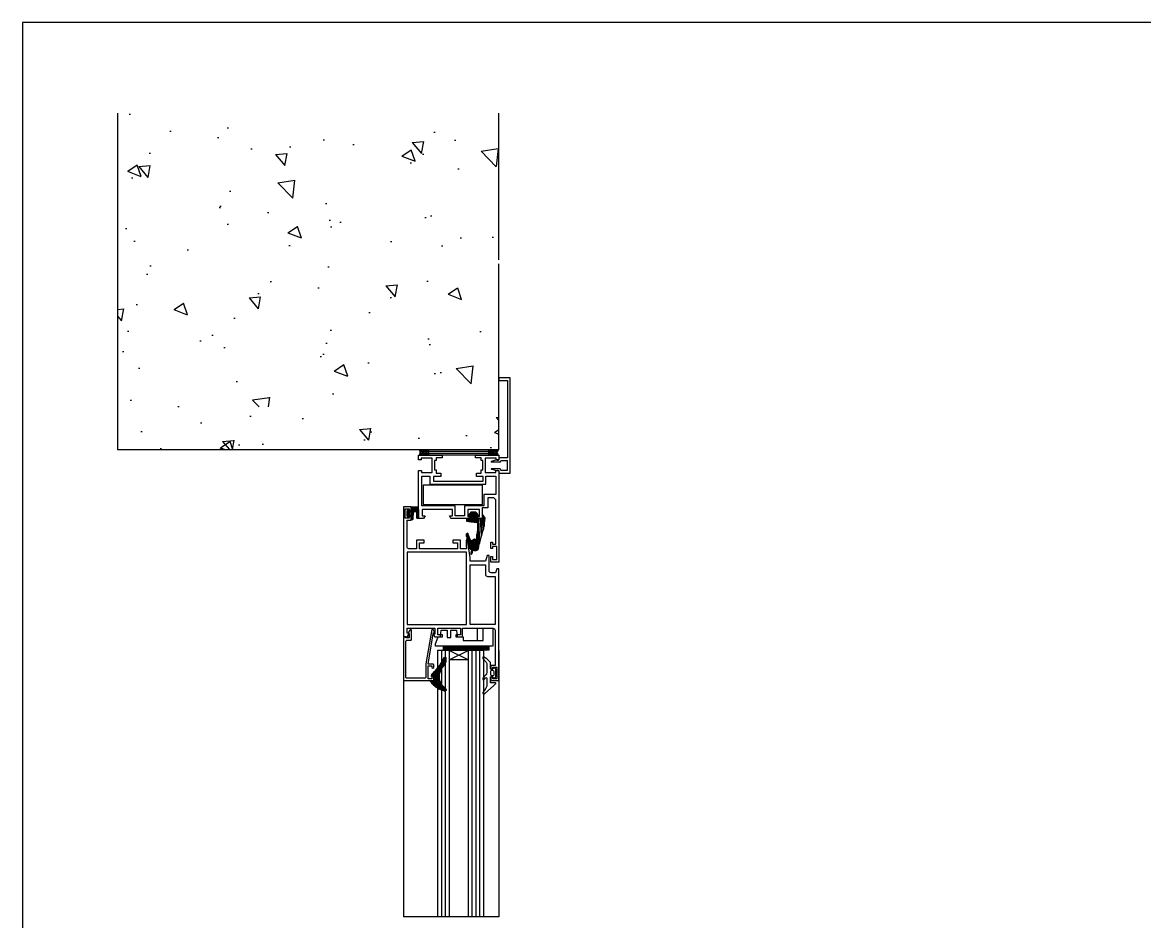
# Model space of a CAD drawing. Header units: millimetres. Extents: x 128.98 to 130.52, y 96.54 to 97.67.
# Drawn here: x 128.976 to 129.565, y 97.199 to 97.671 of the extents above; entities that cross this region are included whole.
import ezdxf

# ---------------------------------------------------------------- set-up
doc = ezdxf.new("R2010")
doc.units = ezdxf.units.MM
doc.linetypes.add('CENTER', pattern=[2, 1.25, -0.25, 0.25, -0.25])
for name, color, linetype in [('ACCES', 1, 'Continuous'), ('JOINT', 3, 'Continuous'), ('PARC', 8, 'Continuous'), ('PROFIL', 7, 'Continuous')]:
    doc.layers.add(name, color=color, linetype=linetype)
doc.styles.add('2', font='SCRIPTC.SHX', dxfattribs={"height": 0.2})
doc.styles.add('ROMANS', font='romans')

# ---------------------------------------------------------------- blocks, each defined once
blk = doc.blocks.new('AR')
for p, q in [((-9.84, 20.2), (-9.84, 17.7)), ((-8.09, 20.2), (-9.84, 20.2)), ((-8.09, 17.7), (-9.84, 17.7)), ((-8.09, 20.2), (-8.09, 20.07)), ((-8.09, 17.7), (-8.09, 17.82)), ((-7.84, 19.82), (-5.64, 19.82)), ((-7.84, 18.07), (-5.64, 18.07)), ((-6.99, 20.39), (-5.65, 19.97)), ((-6.99, 17.51), (-5.65, 17.93))]:
    blk.add_line(p, q)
blk.add_lwpolyline([(-6.99, 20.39, -0.480341), (-7.59, 20.37), (-7.59, 20.95), (-10.59, 20.95), (-10.59, -4.05), (-7.59, -4.05), (-7.59, -3.3), (-9.84, -3.3), (-9.84, 16.95), (-7.59, 16.95), (-7.59, 17.53, -0.480341), (-6.99, 17.51)], format="xyb")
for centre, radius, start, end in [((-7.84, 20.07), 0.25, 180, 270), ((-7.84, 17.82), 0.25, 90, 180), ((-5.69, 19.88), 0.1, 0, 71.5651), ((-5.69, 18.02), 0.1, 288.4349, 0), ((-5.64, 19.87), 0.05, 270, 0), ((-5.64, 18.02), 0.05, 0, 90)]:
    blk.add_arc(centre, radius, start, end)
blk = doc.blocks.new('2891000')
at = {"layer": 'JOINT'}
for points in [[(-4.81, -0.97), (-4.06, 0), (0, 0), (0.74, -0.97), (0, -1.7), (0.02, -2.63, 0.437315), (0.24, -2.83), (3.49, -2.83), (4.95, -4.19), (5.45, -4.81), (6.5, -6.44), (6.28, -6.81), (5.62, -6.77), (3.64, -5.1, 0.220218), (2.2, -4.72), (-1.73, -4.73, 0.219129), (-3.01, -5.32), (-3.94, -6.06), (-4.82, -6.79, -0.941913), (-5.44, -6.13), (-4.62, -5.47, 0.575211), (-4.73, -4.76), (-8.53, -4.74, 0.163808), (-10.07, -5.25), (-11.61, -6.2), (-12.28, -6.75, -0.908296), (-13.01, -6.01), (-8.64, -1.03), (-7.66, -0.16, -0.490718), (-7.15, -0.26), (-7.11, -2.83), (-4.27, -2.83, 0.400714), (-4.06, -2.63), (-4.06, -1.7), (-4.81, -0.97)], [(-2.71, -0.87), (-1.39, -0.87, -0.351446), (-0.77, -1.37), (-0.75, -2.21, -0.374324), (-1.24, -2.79), (-2.71, -2.81, -0.372254), (-3.3, -2.31), (-3.31, -1.47, -0.421985), (-2.71, -0.87, -0.986857)]]:
    blk.add_lwpolyline(points, format="xyb", dxfattribs=at)
blk = doc.blocks.new('2273000')
at = {"layer": 'PARC'}
blk.add_lwpolyline([(8.94, 24.69), (6.84, 24.69), (8.94, 24.69), (8.94, 26.39), (8.44, 26.39), (8.44, 27.69), (31.15, 27.69), (31.44, 27.4), (31.44, 12.09), (31.15, 11.79), (29.55, 11.79), (29.27, 12.29), (29.55, 12.79), (30.44, 12.79), (30.44, 14.69), (23.74, 14.69), (23.74, 12.79), (24.63, 12.79), (24.92, 12.29), (24.63, 11.79), (23.04, 11.79), (22.74, 12.09), (22.74, 14.69), (6.84, 11.99), (6.86, 11), (6.67, 10.94), (5.06, 11.98), (4.57, 12.39), (4.7, 12.85), (22.64, 15.89), (29.85, 15.89), (30.14, 16.19), (30.14, 26.1), (29.85, 26.39), (10.83, 26.39), (10.24, 25.81), (10.24, 23.69), (9.95, 23.39), (5.02, 23.39), (4.7, 23.75), (4.75, 24.15), (5, 24.33), (6.44, 25.27), (6.84, 24.69)], dxfattribs=at)
blk = doc.blocks.new('2895')
at = {"layer": 'JOINT', "color": 3, "linetype": 'Continuous'}
mesh = blk.add_polyface(dxfattribs=at)
corners = [(5.11, -9.75), (5.35, -9.74), (4.95, -9.74), (5.35, -9.74), (4.93, -9.74), (-9.95, -9.74), (5.36, -9.73), (4.87, -9.73), (-9.94, -9.73), (-11.53, -9.73), (5.36, -9.72), (4.81, -9.72), (-9.92, -9.72), (-11.8, -9.72), (5.37, -9.72), (4.78, -9.72), (-9.91, -9.72), (-11.8, -9.72), (5.53, -9.6), (4.65, -9.6), (-9.56, -9.6), (-11.93, -9.6), (5.53, -9.58), (4.64, -9.58), (-9.52, -9.58), (-11.94, -9.58), (5.62, -9.42), (4.48, -9.42), (-9.07, -9.42), (-12.03, -9.42), (5.62, -9.4), (4.45, -9.4), (-9.01, -9.4), (-12.05, -9.4), (5.63, -9.33), (4.38, -9.33), (-8.81, -9.33), (-12.05, -9.33), (5.66, -9.14), (4.19, -9.14), (-8.47, -9.14), (-12.05, -9.14), (5.65, -9.1), (4.15, -9.1), (-8.4, -9.1), (-12.05, -9.1), (5.53, -8.73), (3.77, -8.73), (-7.74, -8.73), (-11.77, -8.73), (5.49, -8.61), (3.65, -8.61), (-7.52, -8.61), (-11.62, -8.61), (5.42, -8.4), (3.43, -8.4), (-7.25, -8.4), (-11.36, -8.4), (5.32, -8.11), (3.13, -8.11), (-6.86, -8.11), (-10.83, -8.11), (5.2, -7.78), (2.66, -7.78), (-6.43, -7.78), (-10.24, -7.78), (5.19, -7.73), (2.59, -7.73), (-6.37, -7.73), (-10.15, -7.73), (5.14, -7.61), (2.41, -7.61), (-6.21, -7.61), (-9.9, -7.61), (5.06, -7.37), (2.08, -7.37), (-5.81, -7.37), (-9.43, -7.37), (4.95, -7.09), (1.58, -7.09), (-5.33, -7.09), (-8.88, -7.09), (4.87, -6.87), (1.2, -6.87), (-4.95, -6.87), (-8.53, -6.87), (4.77, -6.59), (0.7, -6.59), (-4.15, -6.59), (-8.08, -6.59), (4.7, -6.39), (0.03, -6.39), (-3.61, -6.39), (-7.77, -6.39), (4.68, -6.35), (-0.11, -6.35), (-3.49, -6.35), (-7.72, -6.35), (4.64, -6.22), (-0.56, -6.22), (-2.02, -6.22), (-7.57, -6.22), (4.55, -5.99), (-7.3, -5.99), (4.09, -5.21), (-6.38, -5.21), (3.64, -4.44), (-5.4, -4.44), (3.57, -4.36), (-5.29, -4.36), (2.85, -3.51), (-4.41, -3.51), (-1.87, -3.43), (0.35, -3.43), (2.78, -3.43), (-4.3, -3.43), (-1.87, -3.08), (0.35, -3.08), (2.48, -3.08), (-3.87, -3.08), (-1.87, -2.89), (0.35, -2.89), (2.26, -2.89), (-3.62, -2.89), (-1.87, -2.38), (0.35, -2.38), (1.69, -2.38), (-3.06, -2.38), (-1.87, -2.2), (0.35, -2.2), (1.48, -2.2), (-2.41, -2.2), (0.35, -2.09), (1.36, -2.09), (-1.87, -2.09), (0.35, -1.56), (0.75, -1.56), (0.44, -1.42), (0.6, -1.42)]
mesh.append_faces([[corners[k] for k in face] for face in [(136, 135, 137, 138)]], dxfattribs={"vtx0": -1, "color": 3})
mesh.append_faces([[corners[k] for k in face] for face in [(0, 0, 2, 1), (1, 2, 4, 3), (3, 4, 7, 6), (5, 5, 9, 8), (6, 7, 11, 10), (8, 9, 13, 12), (10, 11, 15, 14), (12, 13, 17, 16), (14, 15, 19, 18), (16, 17, 21, 20), (18, 19, 23, 22), (20, 21, 25, 24), (22, 23, 27, 26), (24, 25, 29, 28), (26, 27, 31, 30), (28, 29, 33, 32), (30, 31, 35, 34), (32, 33, 37, 36), (34, 35, 39, 38), (36, 37, 41, 40), (38, 39, 43, 42), (40, 41, 45, 44), (42, 43, 47, 46), (44, 45, 49, 48), (46, 47, 51, 50), (48, 49, 53, 52), (50, 51, 55, 54), (52, 53, 57, 56), (54, 55, 59, 58), (56, 57, 61, 60), (58, 59, 63, 62), (60, 61, 65, 64), (62, 63, 67, 66), (64, 65, 69, 68), (66, 67, 71, 70), (68, 69, 73, 72), (70, 71, 75, 74), (72, 73, 77, 76), (74, 75, 79, 78), (76, 77, 81, 80), (78, 79, 83, 82), (80, 81, 85, 84), (82, 83, 87, 86), (84, 85, 89, 88), (86, 87, 91, 90), (88, 89, 93, 92), (90, 91, 95, 94), (92, 93, 97, 96), (94, 95, 99, 98), (96, 97, 101, 100), (98, 101, 103, 102), (102, 103, 105, 104), (104, 105, 107, 106), (106, 107, 109, 108), (108, 109, 111, 110), (110, 111, 115, 114), (114, 113, 117, 118), (112, 115, 119, 116), (118, 117, 121, 122), (116, 119, 123, 120), (122, 121, 125, 126), (120, 123, 127, 124), (126, 125, 129, 130), (124, 127, 131, 128), (130, 129, 132, 133), (128, 131, 134, 134), (133, 132, 135, 136)]], dxfattribs={"vtx0": -1, "vtx2": -1, "color": 3})
mesh.append_faces([[corners[k] for k in face] for face in [(99, 100), (113, 112)]], dxfattribs={"vtx1": -1, "color": 3})
blk = doc.blocks.new('8070A000')
at = {"layer": 'PROFIL'}
for points in [[(69.19, -16.83), (69.2, -20.1), (73.7, -20.1), (73.7, -24.1), (72.2, -24.1), (72.2, -21.6), (69.2, -21.6), (69.2, -41.6), (72.2, -41.6), (72.2, -39.1), (73.7, -39.1), (73.7, -43.1), (69.2, -43.1), (69.2, -47.1, 0.414214), (70.2, -48.1), (84.2, -48.1), (84.2, -45.9), (86.2, -45.9), (86.2, -46.9), (85.2, -46.9), (85.2, -49), (90.2, -49), (90.2, -46.9), (89.2, -46.9), (89.2, -45.9), (91.2, -45.9), (91.2, -50), (23, -50), (23, -48.1), (24.9, -47), (24.9, -48.1), (27.5, -48.1), (27.5, -33.5), (24.9, -33.5), (24.9, -34.6), (23, -33.5), (23, -29.5), (24, -29.5), (24, -32), (27.5, -32), (27.5, -20), (24, -20), (24, -22.5), (23, -22.5), (23, -19), (27.5, -19), (27.5, -2.93, 0.414214), (26.5, -1.93), (8, -1.93), (8, -4.1), (6, -4.1), (6, -3.1), (7, -3.1), (7, -1), (1, -1), (1, -3.1), (2, -3.1), (2, -4.1), (0, -4.1), (0, 0), (58.6, 0), (58.6, -1), (56.6, -1.73), (56.6, -4.03, 0.414214), (57.6, -5.03), (65.6, -5.03), (65.6, -6.03), (62.6, -6.98), (62.6, -14.93), (64.6, -14.93), (73.7, -16.43), (73.7, -17.1), (70.76, -17.1)], [(54.7, -5.93), (54.7, -1.93), (29.4, -1.93), (29.4, -14.93), (60.7, -14.93), (60.7, -6.93), (55.7, -6.93, -0.414214)]]:
    blk.add_lwpolyline(points, format="xyb", close=True, dxfattribs=at)
blk.add_lwpolyline([(29.4, -48.1), (29.4, -16.83), (67.3, -16.83), (67.3, -48.1)], close=True, dxfattribs=at)
blk = doc.blocks.new('2562000')
blk.add_lwpolyline([(-10, -31), (-10, 0), (0, 0), (0, -31)], close=True)
blk = doc.blocks.new('8050000')
at = {"layer": 'PROFIL'}
blk.add_lwpolyline([(-14.21, 37.9), (-12.47, 37.9), (-12.47, 38.75), (-13.49, 38.75), (-13.49, 40.47), (9.85, 40.47), (10.85, 39.47), (10.85, 36.26), (5.61, 36.26), (5.61, 33.32), (-0.06, 33.32), (-0.06, 30.65), (1.07, 30.65), (1.07, 31.95), (4.76, 31.95), (4.76, 25.82), (1.09, 25.82), (1.09, 26.68), (-0.06, 26.68), (-0.06, 16.82), (1.44, 16.18), (1.44, 17.82), (4.76, 17.82), (4.76, 1.87), (1.44, 1.87), (1.44, 3.41), (-0.06, 2.6), (-0.06, 0), (25.16, 0), (25.16, 1.53), (24.14, 1.53), (24.14, 7.15), (31.62, 7.15), (31.62, 1.36), (30.72, 1.36), (30.72, 0), (33.14, 0), (33.14, 12.26), (31.79, 12.26), (31.79, 9.19), (30.43, 9.19), (30.43, 8.34), (25.5, 8.34), (25.5, 9.19), (23.8, 9.19), (23.8, 11.58), (22.09, 11.58), (22.09, 7.83), (19.58, 7.83), (19.58, 33.83), (22.09, 33.83), (22.09, 30.42), (23.8, 30.42), (23.8, 32.81), (25.5, 32.81), (25.5, 33.66), (30.43, 33.66), (30.43, 32.81), (31.79, 32.81), (31.79, 29.74), (33.14, 29.74), (33.14, 42), (30.72, 42), (30.72, 40.64), (31.62, 40.64), (31.62, 34.85), (24.14, 34.85), (24.14, 40.47), (25.16, 40.47), (25.16, 42), (-22.86, 42), (-22.86, 37.9), (-19.96, 37.9), (-19.96, 38.78), (-21.5, 38.78), (-21.5, 41), (-14.68, 41), (-14.68, 38.75), (-15.82, 38.75), (-15.82, 37.9), (-13.49, 37.9)], dxfattribs=at)
blk.add_lwpolyline([(12.6, 40.47), (12.6, 34.17), (6.64, 34.17), (6.64, 24.12), (1.47, 24.12), (1.47, 19.18), (6.64, 19.18), (6.64, 1.7), (22.26, 1.7), (22.26, 5.79), (18.04, 5.79), (18.04, 35.19), (22.26, 35.19), (22.26, 40.47)], close=True, dxfattribs=at)
blk.add_blockref('2562000', (17.39, 33.43))
blk = doc.blocks.new('2644000')
at = {"layer": 'ACCES'}
for p, q in [((-11.41, -3.67), (-11.41, -27.67)), ((-9.41, -3.67), (-11.41, -3.67)), ((-10.91, -3.67), (-10.91, -27.67)), ((-10.41, -3.67), (-10.41, -27.67)), ((-9.91, -3.67), (-9.91, -27.67)), ((-9.41, -27.67), (-11.41, -27.67))]:
    blk.add_line(p, q, dxfattribs=at)
blk.add_lwpolyline([(-6.41, -9.57), (0.09, -9.57), (0.09, -1.67), (-9.41, -1.67), (-9.41, -31.67), (-8.22, -31.67), (-4.41, -30.32), (-4.41, -28.97), (-0.91, -28.72), (-0.91, -25.62), (-4.91, -25.62), (-4.91, -23.62), (-0.91, -23.62), (-0.91, -20.62), (-4.41, -20.37), (-4.41, -17.17), (-6.41, -17.17), (-6.41, -6.67), (0.09, -6.67)], dxfattribs=at)
blk = doc.blocks.new('2343000')
at = {"color": 3, "linetype": 'Continuous', "const_width": 0.5}
blk.add_lwpolyline([(0, 0), (0, 0)], dxfattribs=at)
at = {"layer": 'JOINT', "color": 3, "linetype": 'Continuous'}
blk.add_3dface([(6.13, 5.7), (4.63, 5.7), (4.63, 7.2), (6.13, 7.2)], dxfattribs=at)
mesh = blk.add_polyface(dxfattribs=at)
corners = [(7.89, 1.82), (3.26, 1.82), (7.89, 1.84), (3.26, 1.84), (2.42, 1.84), (2.03, 1.84), (7.89, 2.82), (3.26, 2.82), (2.7, 2.82), (2.03, 2.82), (3.26, 2.83), (2.7, 2.83), (2.03, 2.83), (4.26, 2.83), (3.26, 3.54), (2.91, 3.54), (2.03, 3.54), (4.26, 3.54), (2.03, 4.35), (4.26, 4.35), (2.03, 4.94), (8.48, 4.94), (2.03, 5.7), (3.95, 5.7), (6.8, 5.7), (8.48, 5.7), (3.95, 6.7), (6.8, 6.7), (3.4, 7.13), (7.36, 7.13), (3.4, 7.41), (7.36, 7.41), (4.23, 8), (6.53, 8)]
mesh.append_faces([[corners[k] for k in face] for face in [(21, 20, 22, 25), (31, 30, 32, 33)]], dxfattribs={"vtx0": -1, "color": 3})
mesh.append_faces([[corners[k] for k in face] for face in [(2, 3, 7, 6), (6, 7, 10, 13), (8, 9, 12, 11), (13, 10, 14, 17), (11, 12, 16, 15), (17, 16, 18, 19), (19, 18, 20, 21), (24, 23, 26, 27), (27, 26, 28, 29), (29, 28, 30, 31)]], dxfattribs={"vtx0": -1, "vtx2": -1, "color": 3})
mesh.append_faces([[corners[k] for k in face] for face in [(14, 15)]], dxfattribs={"vtx1": -1, "color": 3})
mesh.append_faces([[corners[k] for k in face] for face in [(0, 1, 3, 2), (4, 5, 9, 8)]], dxfattribs={"vtx2": -1, "color": 3})
blk = doc.blocks.new('2902000')
at = {"layer": 'JOINT', "color": 3, "linetype": 'Continuous'}
blk.add_3dface([(1.73, -3.49), (1.73, -1.59), (4.23, -1.59), (4.23, -3.49)], dxfattribs=at)
mesh = blk.add_polyface(dxfattribs=at)
corners = [(2.25, 3.71), (-1.91, 3.16), (3.93, 2.61), (-2.98, 2.88), (3.74, 2.33), (-3.43, 2.76), (1.47, 2.21), (-6.31, 2), (1.28, 1.44), (-7.03, 1.81), (1.98, 1.26), (-10.98, 0.77), (1.98, 0.21), (3.51, 0.21), (3.76, 0.21), (-13.18, 0.19), (1.98, -0.55), (3.09, -0.55), (4.47, -0.37), (-13.52, 0.1), (4.58, -0.46), (-0.01, 0.1), (-13.89, 0), (4.7, -0.56), (0, 0), (-0.91, 0), (-14.21, -0.19), (4.93, -0.75), (0.02, -0.19), (-2.61, -0.19), (5.43, -1.15), (0.07, -0.59), (-6.29, -0.59), (-14.44, -0.59), (5.43, -1.15), (0.07, -0.59), (-6.29, -0.59), (-14.44, -0.59), (5.43, -1.47), (0.11, -0.91), (-9.12, -0.91), (-14.56, -0.91), (5.43, -1.53), (0.12, -0.97), (-9.1, -0.97), (-14.59, -0.97), (5.43, -1.95), (0.17, -1.39), (-8.97, -1.39), (-14.65, -1.39), (5.43, -2.46), (0.23, -1.91), (-8.81, -1.91), (-14.65, -1.91), (5.43, -2.71), (0.26, -2.15), (-8.74, -2.15), (-14.6, -2.15), (5.43, -2.84), (0.28, -2.28), (-8.85, -2.28), (-14.57, -2.28), (5.43, -3.3), (0.34, -2.74), (-9.2, -2.74), (-14.65, -2.74), (5.43, -3.62), (0.38, -3.06), (-9.36, -2.89), (-14.91, -2.9), (5.43, -3.67), (0.38, -3.12), (-9.4, -2.94), (-14.38, -2.94), (-14.98, -2.91), (5.43, -3.76), (0.39, -3.2), (-9.46, -3.02), (-14.37, -3.02), (-14.47, -3.02), (-15.23, -3.04), (5.09, -4.04), (0.43, -3.48), (-9.65, -3.3), (-14.33, -3.3), (-14.69, -3.26), (-15.56, -3.14), (5.05, -4.07), (0.43, -3.51), (-9.68, -3.33), (-14.32, -3.33), (-14.72, -3.29), (-15.83, -3.17), (4.98, -4.13), (0.44, -3.57), (-9.72, -3.39), (-14.3, -3.39), (-14.79, -3.35), (-16.49, -3.31), (4.76, -4.3), (0.46, -3.75), (-9.84, -3.57), (-14.23, -3.57), (-15.07, -3.44), (-16.63, -3.48), (4.76, -4.31), (0.46, -3.75), (-9.84, -3.57), (-14.23, -3.57), (-15.07, -3.44), (-16.63, -3.49), (4.68, -4.37), (0.47, -3.81), (-9.73, -3.63), (-14.2, -3.63), (-15.2, -3.48), (-16.62, -3.55), (4.61, -4.43), (0.48, -3.87), (-9.63, -3.69), (-14.18, -3.69), (-15.55, -3.54), (-16.61, -3.61), (4.56, -4.47), (3.09, -4.47), (1.98, -4.47), (0.48, -3.91), (-9.56, -3.73), (-14.16, -3.73), (-15.78, -3.58), (-16.6, -3.65), (4.39, -4.61), (3.2, -4.61), (1.98, -4.61), (0.5, -4.05), (-9.33, -3.87), (-14.08, -3.87), (-16.58, -3.79), (4.18, -4.78), (3.34, -4.78), (1.98, -4.78), (0.52, -4.22), (-9.05, -4.04), (-13.98, -4.04), (3.76, -5.12), (3.51, -5.12), (1.98, -5.12), (0.56, -4.56), (-8.47, -4.38), (-13.6, -4.38), (1.98, -5.23), (0.57, -4.67), (-8.29, -4.49), (-13.48, -4.49), (1.98, -5.31), (0.58, -4.75), (-8.16, -4.57), (-13.28, -4.57), (1.98, -5.46), (0.6, -4.9), (-7.74, -4.72), (-12.88, -4.72), (1.98, -5.67), (0.67, -5.67), (-7.16, -4.93), (-12.04, -4.93), (1.98, -5.78), (0.68, -5.78), (-6.85, -5.05), (-11.48, -5.05), (1.98, -6.01), (0.71, -6.01), (-6.25, -5.27), (-10.79, -5.27), (-5.76, -5.45), (-10.24, -5.45), (-5.64, -5.66), (-9.23, -5.66), (-5.71, -5.75), (-8.8, -5.75), (-5.9, -6.02), (-7.25, -6.02), (-6.22, -6.2)]
mesh.append_faces([[corners[k] for k in face] for face in [(139, 138, 144, 145), (167, 166, 170, 171)]], dxfattribs={"vtx0": -1, "color": 3})
mesh.append_faces([[corners[k] for k in face] for face in [(0, 0, 2, 1), (1, 2, 4, 3), (3, 4, 6, 5), (5, 6, 8, 7), (7, 8, 10, 9), (9, 10, 12, 11), (11, 12, 16, 15), (15, 18, 20, 19), (19, 21, 25, 22), (21, 20, 23, 24), (22, 25, 29, 26), (24, 23, 27, 28), (26, 29, 32, 33), (28, 27, 30, 31), (33, 32, 36, 37), (31, 30, 34, 35), (37, 36, 40, 41), (35, 34, 38, 39), (41, 40, 44, 45), (39, 38, 42, 43), (45, 44, 48, 49), (43, 42, 46, 47), (49, 48, 52, 53), (47, 46, 50, 51), (53, 52, 56, 57), (51, 50, 54, 55), (57, 56, 60, 61), (55, 54, 58, 59), (61, 60, 64, 65), (59, 58, 62, 63), (65, 64, 68, 69), (63, 62, 66, 67), (69, 68, 72, 74), (67, 66, 70, 71), (74, 73, 79, 80), (73, 72, 77, 78), (71, 70, 75, 76), (80, 79, 85, 86), (78, 77, 83, 84), (76, 75, 81, 82), (86, 85, 91, 92), (84, 83, 89, 90), (82, 81, 87, 88), (92, 91, 97, 98), (90, 89, 95, 96), (88, 87, 93, 94), (98, 97, 103, 104), (96, 95, 101, 102), (94, 93, 99, 100), (104, 103, 109, 110), (102, 101, 107, 108), (100, 99, 105, 106), (110, 109, 115, 116), (108, 107, 113, 114), (106, 105, 111, 112), (116, 115, 121, 122), (114, 113, 119, 120), (112, 111, 117, 118), (122, 121, 129, 130), (120, 119, 127, 128), (118, 117, 123, 126), (130, 129, 137, 137), (128, 127, 135, 136), (126, 125, 133, 134), (124, 123, 131, 132), (136, 135, 142, 143), (134, 133, 140, 141), (132, 131, 138, 139), (143, 142, 148, 149), (141, 140, 146, 147), (149, 148, 152, 153), (147, 146, 150, 151), (153, 152, 156, 157), (151, 150, 154, 155), (157, 156, 160, 161), (155, 154, 158, 159), (161, 160, 164, 165), (159, 158, 162, 163), (165, 164, 168, 169), (163, 162, 166, 167), (169, 168, 172, 173), (173, 172, 174, 175), (175, 174, 176, 177), (177, 176, 178, 179), (179, 178, 180, 181), (181, 180, 182, 182)]], dxfattribs={"vtx0": -1, "vtx2": -1, "color": 3})
mesh.append_faces([[corners[k] for k in face] for face in [(16, 17), (125, 124)]], dxfattribs={"vtx1": -1, "color": 3})
mesh.append_faces([[corners[k] for k in face] for face in [(13, 14, 18, 17)]], dxfattribs={"vtx2": -1, "color": 3})
mesh = blk.add_polyface(dxfattribs=at)
corners = [(-9.75, -0.87), (-9.34, -1.56), (-13.6, -1.56), (-9.1, -1.99), (-13.86, -1.99), (-9.08, -2.02), (-13.86, -2.02), (-9.33, -2.35), (-13.9, -2.35), (-9.84, -2.96), (-13.66, -2.96), (-13.42, -2.96), (-9.88, -3.02), (-13.65, -3.02), (-13.39, -3.02), (-10.27, -3.54), (-13.13, -3.54), (-12.78, -3.54), (-10.29, -3.56), (-13.12, -3.56), (-12.93, -3.56), (-12.75, -3.56), (-10.29, -3.59), (-13.1, -3.59), (-12.72, -3.59), (-10.29, -3.74), (-12.54, -3.74), (-9.95, -3.99), (-12.26, -3.99), (-9.88, -4.02), (-12.22, -4.02), (-11.83, -4.02), (-9.8, -4.06), (-12.17, -4.06), (-11.77, -4.06), (-9.05, -4.46), (-11.19, -4.46), (-10.83, -4.46), (-9.02, -4.48), (-11.17, -4.48), (-10.81, -4.48), (-8.41, -4.8), (-10.36, -4.8), (-8.08, -4.92), (-10.2, -4.92), (-9.82, -4.92), (-7.76, -5.03), (-10.04, -5.03), (-9.68, -5.03), (-7.15, -5.25), (-9.41, -5.25), (-8.98, -5.25), (-6.87, -5.35), (-9.28, -5.35), (-8.69, -5.35), (-6.79, -5.38), (-8.61, -5.38), (-8.09, -5.38), (-6.47, -5.49), (-8.28, -5.49), (-7.8, -5.49), (-6.44, -5.5), (-7.78, -5.5), (-6.36, -5.62), (-7.48, -5.62), (-6.38, -5.68), (-7.34, -5.68), (-7.14, -5.74), (-6.41, -5.74), (-6.85, -5.83), (-6.56, -5.83)]
mesh.append_faces([[corners[k] for k in face] for face in [(68, 67, 69, 70)]], dxfattribs={"vtx0": -1, "color": 3})
mesh.append_faces([[corners[k] for k in face] for face in [(0, 0, 2, 1), (1, 2, 4, 3), (3, 4, 6, 5), (5, 6, 8, 7), (7, 8, 10, 9), (9, 11, 14, 12), (11, 10, 13, 13), (12, 14, 16, 15), (15, 17, 21, 18), (17, 16, 19, 20), (18, 21, 24, 22), (20, 19, 23, 23), (22, 24, 26, 25), (25, 26, 28, 27), (27, 28, 30, 29), (29, 31, 34, 32), (31, 30, 33, 33), (32, 34, 36, 35), (35, 37, 40, 38), (37, 36, 39, 39), (38, 40, 42, 41), (41, 42, 44, 43), (43, 45, 48, 46), (45, 44, 47, 47), (46, 48, 50, 49), (49, 51, 54, 52), (51, 50, 53, 53), (52, 54, 56, 55), (55, 57, 60, 58), (57, 56, 59, 59), (58, 60, 62, 61), (61, 62, 64, 63), (63, 64, 66, 65), (65, 66, 67, 68)]], dxfattribs={"vtx0": -1, "vtx2": -1, "color": 3})
blk = doc.blocks.new('A$C2DF10163')
h = blk.add_hatch()
h.set_pattern_fill('AR-CONC', color=256, scale=5, style=0)
h.set_pattern_definition([(310, (5093.468, -1544.67), (35.86301, 3.1376), [3.75, -41.25]), (5, (5093.47, -1544.67), (-6.93757, -37.6096), [3, -33]), (259.5486, (5096.457, -1544.408), (28.92547, -34.47198), [3.187, -35.0571]), (313.8158, (5093.47, -1554.67), (53.36205, 8.27595), [5.625, -61.875]), (263.3644, (5097.915, -1553.98), (46.73314, -48.7059), [4.7805, -52.58565]), (8.8158, (5093.47, -1554.67), (46.7331, -48.70593), [4.5, -49.5]), (339, (5098.468, -1552.17), (29.84535, 20.13094), [3.75, -41.25]), (34, (5098.47, -1552.17), (12.16577, -36.2575), [3, -33]), (288.5486, (5100.955, -1550.49), (42.01113, -16.12652), [3.187, -35.0571]), (322.5, (5093.468, -1544.669), (0.607993, -16.644693), [0, -32.6, 0, -33.5, 0, -33.125]), (352.5, (5093.468, -1544.669), (13.153477, -19.720586), [0, -19.1, 0, -31.85, 0, -12.625]), (32.5, (5082.318, -1544.669), (26.691122, 1.127744), [0, -12.5, 0, -39, 0, -51.75]), (42.5, (5077.318, -1544.67), (29.15931, -5.00525), [0, -16.25, 0, -25.9, 0, -36.75])])
h.paths.add_polyline_path([(24.912, 453.319), (24.912, 462.131), (124.912, 462.131), (124.912, 453.319)])
h.paths.add_polyline_path([(24.912, 464.506), (24.912, 502.131), (124.912, 502.131), (124.912, 464.506)])
h.paths.add_polyline_path([(24.912, 504.506), (24.912, 513.319), (24.912, 541.532), (124.912, 541.532), (124.912, 504.506)])
for p, q in [((106.58, 451.819), (106.58, 453.319)), ((122.269, 451.819), (122.269, 453.319)), ((122.269, 452.819), (106.58, 452.819)), ((122.269, 452.319), (106.58, 452.319)), ((122.269, 451.819), (106.58, 451.819)), ((124.832, 451.819), (116.577, 451.819)), ((99.899, 400.629), (99.899, 330.772)), ((108.88, 400.629), (108.88, 330.772)), ((120.88, 400.629), (108.88, 400.629)), ((109.88, 400.629), (109.88, 330.772)), ((110.88, 400.629), (110.88, 330.772)), ((111.88, 400.629), (111.88, 330.772)), ((116.88, 398.129), (111.88, 400.629)), ((111.88, 398.129), (116.88, 400.629)), ((116.88, 400.629), (116.88, 330.772)), ((117.88, 400.629), (117.88, 330.772)), ((118.88, 400.629), (118.88, 330.772)), ((119.88, 400.629), (119.88, 330.772)), ((120.88, 400.629), (120.88, 330.772)), ((124.899, 400.629), (124.899, 330.772)), ((116.88, 398.129), (111.88, 398.129))]:
    blk.add_line(p, q)
at = {"linetype": 'CENTER'}
blk.add_line((124.912, 330.772), (99.899, 330.772), dxfattribs=at)
blk.add_lwpolyline([(0, 0.36), (770, 0.36), (770, 565.36), (0, 565.36)], close=True)
for points in [[(24.912, 541.532), (24.912, 453.319), (124.912, 453.319), (124.912, 502.046)], [(124.912, 503.128), (124.912, 541.532)]]:
    blk.add_lwpolyline(points)
at = {"color": 3, "linetype": 'Continuous', "const_width": 0.25}
for points in [[(123.023, 436.86), (123.023, 436.86)], [(126.126, 426.516), (126.126, 426.516)]]:
    blk.add_lwpolyline(points, dxfattribs=at)
for centre, start, end in [((103.41, 452.566), 305.58023, 55.06208), ((103.705, 452.566), 305.58023, 57.16613), ((104.027, 452.566), 305.58023, 55.06208), ((104.35, 452.566), 305.58023, 55.06208), ((104.648, 452.566), 305.58023, 55.06208), ((104.943, 452.566), 305.58023, 55.06208), ((105.265, 452.566), 305.58023, 55.06208), ((105.588, 452.566), 305.58023, 55.06208), ((123.261, 452.566), 124.93792, 234.41977), ((123.583, 452.566), 124.93792, 234.41977), ((123.906, 452.566), 124.93792, 234.41977), ((124.2, 452.566), 124.93792, 234.41977), ((124.499, 452.566), 124.93792, 234.41977), ((124.821, 452.566), 124.93792, 234.41977), ((125.144, 452.566), 122.83387, 234.41977), ((125.438, 452.566), 124.93792, 234.41977)]:
    blk.add_arc(centre, 0.919, start, end)
at = {"rotation": 180}
blk.add_blockref('AR', (117.327, 468.12), dxfattribs=at)
at = {"xscale": -0.5, "yscale": 0.5, "zscale": 0.5}
for name, p, rotation in [('8050000', (103.899, 435.25), 270), ('2562000', (120.613, 443.946), 270), ('2343000', (104.807, 439.243), 90), ('8070A000', (124.899, 392.719), 270), ('2902000', (119.492, 434.187), 270), ('2273000', (113.746, 408.44), 90), ('2644000', (124.149, 406.442), 270), ('2895', (106.207, 392.849), 90), ('2891000', (124.148, 395.734), 270)]:
    blk.add_blockref(name, p, dxfattribs=dict(at, rotation=rotation))
for tag, p, style in [('ROSY', (683.087, 14.827), '2'), ('30/10/02', (715.706, 4.642), 'ROMANS')]:
    blk.add_attdef(tag, p, '', height=2.88, dxfattribs=dict(style=style))

msp = doc.modelspace()

# ---------------------------------------------------------------- block references
at = {"xscale": 0.002, "yscale": 0.002, "zscale": 0.002}
msp.add_blockref('A$C2DF10163', (128.97633, 96.54007), dxfattribs=at)

doc.saveas('drawing.dxf')
